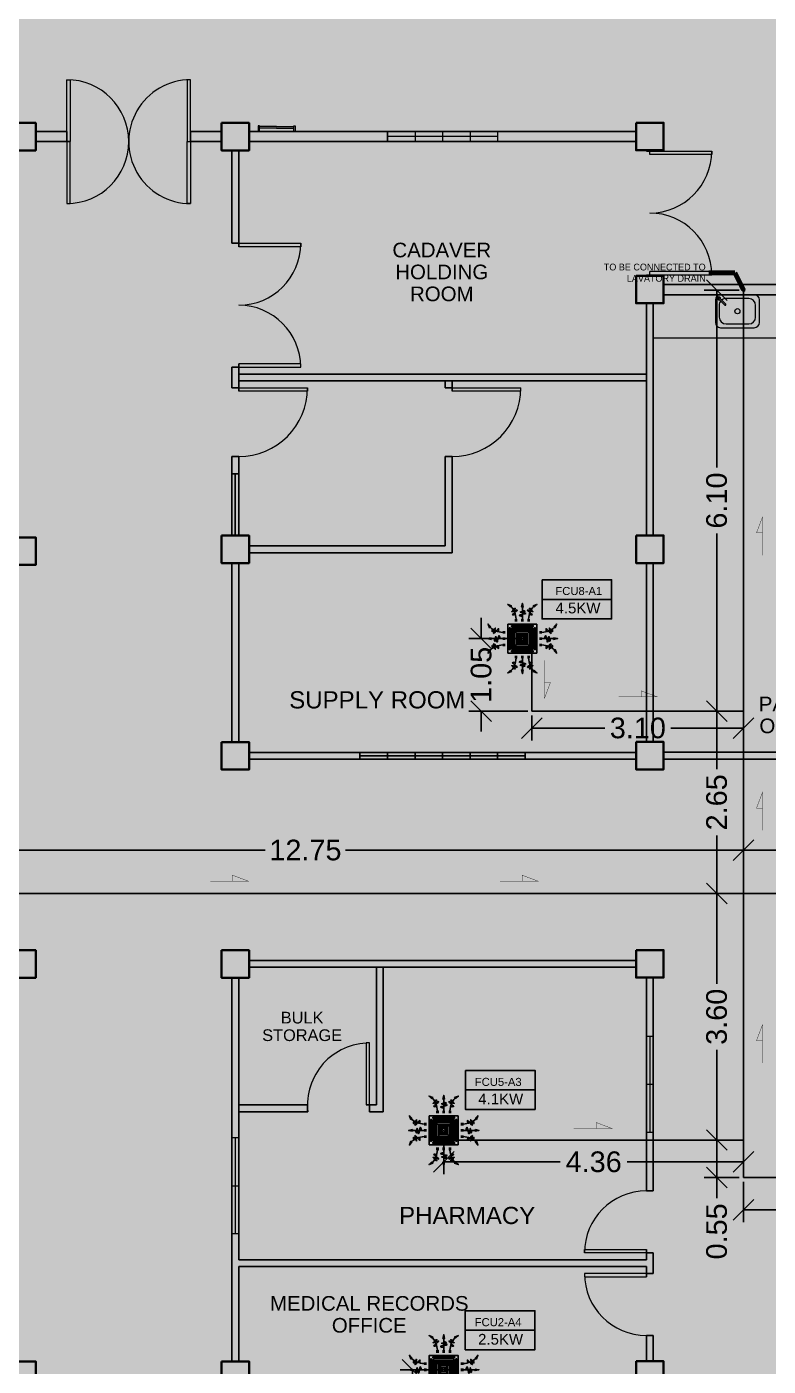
# Model space of a CAD drawing. Header units: millimetres. Extents: x -60 to 576, y -39 to 287.
# Drawn here: x 138.48 to 149.26, y 126.69 to 146.16 of the extents above; entities that cross this region are included whole.
import ezdxf

# ---------------------------------------------------------------- set-up
doc = ezdxf.new("R2010")
doc.units = ezdxf.units.MM
doc.header["$MEASUREMENT"] = 0
for name, color, linetype in [('AIR', 7, 'Continuous'), ('AIR-00', 7, 'Continuous'), ('AIR-01', 7, 'Continuous'), ('AIR-02', 7, 'Continuous'), ('AIR-04', 7, 'Continuous'), ('DRAIN PIPE', 7, 'Continuous'), ('fcu drain', 7, 'Continuous'), ('label', 7, 'Continuous'), ('Legends', 7, 'Continuous'), ('M-AC-TEXT', 7, 'Continuous')]:
    doc.layers.add(name, color=color, linetype=linetype)
doc.styles.add('ar-dim-axis', font='romans.shx', dxfattribs={"width": 0.8})
doc.styles.add('OIP FONT', font='GOTHIC.TTF', dxfattribs={"height": 150})
doc.styles.get("Standard").update_dxf_attribs({"font": 'arial.ttf'})
doc.styles.add('SWISSLT175', font='swissl.ttf', dxfattribs={"height": 0.175})
doc.dimstyles.new('ar-dim-axis', dxfattribs={"dimtxt": 350, "dimasz": 250, "dimexe": 75, "dimexo": 75, "dimgap": 200, "dimtad": 1, "dimdec": 0, "dimzin": 12, "dimdsep": 46, "dimtxsty": 'ar-dim-axis', "dimblk": 'ARCHTICK', "dimcen": 120, "dimclrd": 11, "dimclre": 8, "dimclrt": 4, "dimadec": 0, "dimazin": 3, "dimtm": 1, "dimtfac": 1, "dimtdec": 0, "dimtix": 1, "dimtmove": 2, "dimatfit": 3, "dimldrblk": 'ARCHTICK', "dimfxl": 1, "dimtolj": 1, "dimtzin": 0, "dimarcsym": 1})
doc.dimstyles.new('Copy of dimension', dxfattribs={"dimtxt": 0.3, "dimasz": 0.3, "dimexe": 0.18, "dimexo": 0.0625, "dimgap": 0.09, "dimtad": 0, "dimzin": 0, "dimdsep": 46, "dimtxsty": 'Standard', "dimblk": 'OBLIQUE', "dimcen": 0.09, "dimclrd": 256, "dimclre": 256, "dimclrt": 256, "dimadec": 0, "dimazin": 0, "dimtfac": 1, "dimtofl": 0, "dimtmove": 0, "dimatfit": 3, "dimldrblk": 'OBLIQUE', "dimfxl": 1, "dimtolj": 1, "dimtzin": 0, "dimarcsym": 0})

# ---------------------------------------------------------------- blocks, each defined once
blk = doc.blocks.new('FCU-13000P (CASSETTE SPLIT)')
at = {"layer": 'AIR-00', "ltscale": 3}
for p, q in [((0, 0.523), (0, 1)), ((-0.193, 0.558), (-0.193, 0.487)), ((-0.162, 0.558), (-0.162, 0.487)), ((-0.016, 0.558), (-0.016, 0.487)), ((0.016, 0.558), (0.016, 0.487)), ((0.162, 0.558), (0.162, 0.487)), ((0.193, 0.558), (0.193, 0.487)), ((-0.523, 0), (-1, 0)), ((-0.558, 0.193), (-0.487, 0.193)), ((-0.558, 0.162), (-0.487, 0.162)), ((-0.558, 0.016), (-0.487, 0.016)), ((0.558, 0.193), (0.487, 0.193)), ((0.558, 0.162), (0.487, 0.162)), ((0.558, 0.016), (0.487, 0.016)), ((0.523, 0), (1, 0)), ((-0.558, -0.016), (-0.487, -0.016)), ((-0.558, -0.162), (-0.487, -0.162)), ((-0.558, -0.193), (-0.487, -0.193)), ((0.558, -0.016), (0.487, -0.016)), ((0.558, -0.162), (0.487, -0.162)), ((0.558, -0.193), (0.487, -0.193)), ((-0.193, -0.558), (-0.193, -0.487)), ((-0.162, -0.558), (-0.162, -0.487)), ((-0.016, -0.558), (-0.016, -0.487)), ((0, -0.523), (0, -1)), ((0.016, -0.558), (0.016, -0.487)), ((0.162, -0.558), (0.162, -0.487)), ((0.193, -0.558), (0.193, -0.487))]:
    blk.add_line(p, q, dxfattribs=at)
at = {"layer": 'AIR-00'}
for p, q in [((0.295, -0.295), (-0.295, 0.295)), ((0.295, 0.295), (-0.295, -0.295))]:
    blk.add_line(p, q, dxfattribs=at)
at = {"layer": 'AIR-00', "ltscale": 3}
for points in [[(-0.335, 0.895), (-0.311, 0.932), (-0.416, 0.973)], [(-0.022, 0.89), (0.022, 0.89), (0, 1)], [(0.335, 0.895), (0.311, 0.932), (0.416, 0.973)], [(-0.895, 0.335), (-0.932, 0.311), (-0.973, 0.416)], [(0.895, 0.335), (0.932, 0.311), (0.973, 0.416)], [(-0.89, 0.022), (-0.89, -0.022), (-1, 0)], [(0.89, 0.022), (0.89, -0.022), (1, 0)], [(-0.895, -0.335), (-0.932, -0.311), (-0.973, -0.416)], [(0.895, -0.335), (0.932, -0.311), (0.973, -0.416)], [(-0.335, -0.895), (-0.311, -0.932), (-0.416, -0.973)], [(-0.022, -0.89), (0.022, -0.89), (0, -1)], [(0.335, -0.895), (0.311, -0.932), (0.416, -0.973)]]:
    blk.add_lwpolyline(points, close=True, dxfattribs=at)
at = {"layer": 'AIR-00'}
for points in [[(-0.323, 0.914, -0.171809), (-0.178, 0.558), (-0.178, 0.522)], [(0.323, 0.914, 0.171809), (0.178, 0.558), (0.178, 0.522)], [(-0.914, 0.323, 0.171809), (-0.558, 0.178), (-0.522, 0.178)], [(0.914, 0.323, -0.171809), (0.558, 0.178), (0.522, 0.178)], [(-0.914, -0.323, -0.171809), (-0.558, -0.178), (-0.522, -0.178)], [(0.914, -0.323, 0.171809), (0.558, -0.178), (0.522, -0.178)], [(-0.323, -0.914, 0.171809), (-0.178, -0.558), (-0.178, -0.522)], [(0.323, -0.914, -0.171809), (0.178, -0.558), (0.178, -0.522)]]:
    blk.add_lwpolyline(points, format="xyb", dxfattribs=at)
for points in [[(-0.26, -0.26), (0.26, -0.26), (0.26, 0.26), (-0.26, 0.26)], [(-0.21, -0.21), (0.21, -0.21), (0.21, 0.21), (-0.21, 0.21)], [(-0.16, -0.16), (0.16, -0.16), (0.16, 0.16), (-0.16, 0.16)], [(-0.11, -0.11), (0.11, -0.11), (0.11, 0.11), (-0.11, 0.11)], [(-0.06, -0.06), (0.06, -0.06), (0.06, 0.06), (-0.06, 0.06)]]:
    blk.add_lwpolyline(points, close=True, dxfattribs=at)
at = {"layer": 'AIR-00', "ltscale": 3}
for points in [[(-0.268, 0.84), (-0.231, 0.852), (-0.134, 0.882), (-0.422, 0.704), (0.005, 0.903), (-0.358, 0.645), (-0.239, 0.678), (-0.199, 0.69)], [(0.268, 0.84), (0.231, 0.852), (0.134, 0.882), (0.422, 0.704), (-0.005, 0.903), (0.358, 0.645), (0.239, 0.678), (0.199, 0.69)], [(-0.84, 0.268), (-0.852, 0.231), (-0.882, 0.134), (-0.704, 0.422), (-0.903, -0.005), (-0.645, 0.358), (-0.678, 0.239), (-0.69, 0.199)], [(0.84, 0.268), (0.852, 0.231), (0.882, 0.134), (0.704, 0.422), (0.903, -0.005), (0.645, 0.358), (0.678, 0.239), (0.69, 0.199)], [(-0.84, -0.268), (-0.852, -0.231), (-0.882, -0.134), (-0.704, -0.422), (-0.903, 0.005), (-0.645, -0.358), (-0.678, -0.239), (-0.69, -0.199)], [(0.84, -0.268), (0.852, -0.231), (0.882, -0.134), (0.704, -0.422), (0.903, 0.005), (0.645, -0.358), (0.678, -0.239), (0.69, -0.199)], [(-0.268, -0.84), (-0.231, -0.852), (-0.134, -0.882), (-0.422, -0.704), (0.005, -0.903), (-0.358, -0.645), (-0.239, -0.678), (-0.199, -0.69)], [(0.268, -0.84), (0.231, -0.852), (0.134, -0.882), (0.422, -0.704), (-0.005, -0.903), (0.358, -0.645), (0.239, -0.678), (0.199, -0.69)]]:
    blk.add_open_spline(points, degree=3, knots=[0.0032834, 0.0032834, 0.0032834, 0.0032834, 0.0712567, 0.1924075, 0.3347111, 0.5062145, 0.5813292, 0.5813292, 0.5813292, 0.5813292], dxfattribs=at)
for points in [[(0, 0.8), (0.077, 0.776), (-0.058, 0.755), (0.098, 0.718), (-0.087, 0.663), (0, 0.631)], [(-0.8, 0), (-0.776, -0.077), (-0.755, 0.058), (-0.718, -0.098), (-0.663, 0.087), (-0.631, 0)], [(0.8, 0), (0.776, -0.077), (0.755, 0.058), (0.718, -0.098), (0.663, 0.087), (0.631, 0)], [(0, -0.8), (0.077, -0.776), (-0.058, -0.755), (0.098, -0.718), (-0.087, -0.663), (0, -0.631)]]:
    blk.add_spline(points, degree=3, dxfattribs=at)
for points in [[(-0.416, 0.973), (-0.335, 0.895), (-0.311, 0.932)], [(0, 1), (-0.022, 0.89), (0.022, 0.89)], [(0.416, 0.973), (0.335, 0.895), (0.311, 0.932)], [(-0.973, 0.416), (-0.895, 0.335), (-0.932, 0.311)], [(0.973, 0.416), (0.895, 0.335), (0.932, 0.311)], [(-1, 0), (-0.89, 0.022), (-0.89, -0.022)], [(1, 0), (0.89, 0.022), (0.89, -0.022)], [(-0.973, -0.416), (-0.895, -0.335), (-0.932, -0.311)], [(0.973, -0.416), (0.895, -0.335), (0.932, -0.311)], [(-0.416, -0.973), (-0.335, -0.895), (-0.311, -0.932)], [(0, -1), (-0.022, -0.89), (0.022, -0.89)], [(0.416, -0.973), (0.335, -0.895), (0.311, -0.932)]]:
    blk.add_solid(points, dxfattribs=at)
at = {"layer": 'AIR-01'}
for points in [[(-0.373, 0.31), (-0.348, 0.31), (-0.348, -0.31), (-0.373, -0.31)], [(-0.31, 0.372), (0.31, 0.372), (0.31, 0.348), (-0.31, 0.348)], [(0.372, 0.31), (0.348, 0.31), (0.348, -0.31), (0.372, -0.31)], [(-0.31, -0.373), (0.31, -0.373), (0.31, -0.348), (-0.31, -0.348)]]:
    blk.add_lwpolyline(points, close=True, dxfattribs=at)
at = {"layer": 'AIR-02'}
blk.add_lwpolyline([(-0.26, -0.31), (0.26, -0.31, 0.414214), (0.31, -0.26), (0.31, 0.26, 0.414214), (0.26, 0.31), (-0.26, 0.31, 0.414214), (-0.31, 0.26), (-0.31, -0.26, 0.414214)], format="xyb", close=True, dxfattribs=at)
at = {"layer": 'AIR-04'}
blk.add_lwpolyline([(-0.41, -0.41), (0.41, -0.41), (0.41, 0.41), (-0.41, 0.41)], close=True, dxfattribs=at)
blk = doc.blocks.new('_ARCHTICK')
at = {"color": 0, "linetype": 'ByBlock', "const_width": 0.15}
blk.add_lwpolyline([(-0.5, -0.5), (0.5, 0.5)], dxfattribs=at)
blk = doc.blocks.new('_Oblique')
at = {"color": 0, "linetype": 'ByBlock', "lineweight": -2}
blk.add_line((-0.5, -0.5), (0.5, 0.5), dxfattribs=at)
blk = doc.blocks.new('*D9')
at = {"lineweight": -2, "transparency": 16777216}
for p, q in [((136.159, 133.625), (136.159, 134.373)), ((148.898, 133.625), (148.898, 134.373)), ((136.159, 134.193), (141.945, 134.193)), ((148.898, 134.193), (143.111, 134.193))]:
    blk.add_line(p, q, dxfattribs=at)
at = {"layer": 'Defpoints', "color": 0, "transparency": 16777216}
for p in [(148.898, 134.193), (136.159, 133.562), (148.898, 133.562)]:
    blk.add_point(p, dxfattribs=at)
at = {"lineweight": -2, "transparency": 16777216, "xscale": 0.3, "yscale": 0.3, "zscale": 0.3, "rotation": 180}
blk.add_blockref('_Oblique', (136.159, 134.193), dxfattribs=at)
at = {"lineweight": -2, "transparency": 16777216, "xscale": 0.3, "yscale": 0.3, "zscale": 0.3}
blk.add_blockref('_Oblique', (148.898, 134.193), dxfattribs=at)
at = {"transparency": 16777216, "insert": (142.528, 134.193), "char_height": 0.3, "attachment_point": 5}
blk.add_mtext('\\A1;12.75', dxfattribs=at)
blk = doc.blocks.new('*D10')
at = {"lineweight": -2, "transparency": 16777216}
for p, q in [((148.898, 133.625), (148.898, 134.373)), ((157.726, 133.625), (157.726, 134.373)), ((148.898, 134.193), (152.831, 134.193)), ((157.726, 134.193), (153.793, 134.193))]:
    blk.add_line(p, q, dxfattribs=at)
at = {"layer": 'Defpoints', "color": 0, "transparency": 16777216}
for p in [(157.726, 134.193), (148.898, 133.562), (157.726, 133.562)]:
    blk.add_point(p, dxfattribs=at)
at = {"lineweight": -2, "transparency": 16777216, "xscale": 0.3, "yscale": 0.3, "zscale": 0.3, "rotation": 180}
blk.add_blockref('_Oblique', (148.898, 134.193), dxfattribs=at)
at = {"lineweight": -2, "transparency": 16777216, "xscale": 0.3, "yscale": 0.3, "zscale": 0.3}
blk.add_blockref('_Oblique', (157.726, 134.193), dxfattribs=at)
at = {"transparency": 16777216, "insert": (153.312, 134.193), "char_height": 0.3, "attachment_point": 5}
blk.add_mtext('\\A1;8.85', dxfattribs=at)
blk = doc.blocks.new('*D13')
at = {"lineweight": -2, "transparency": 16777216}
for p, q in [((148.835, 136.215), (148.326, 136.215)), ((148.506, 136.215), (148.506, 135.372)), ((148.506, 133.562), (148.506, 134.405)), ((148.835, 133.562), (148.326, 133.562))]:
    blk.add_line(p, q, dxfattribs=at)
at = {"layer": 'Defpoints', "color": 0, "transparency": 16777216}
for p in [(148.898, 136.215), (148.506, 133.562), (148.898, 133.562)]:
    blk.add_point(p, dxfattribs=at)
at = {"lineweight": -2, "transparency": 16777216, "xscale": 0.3, "yscale": 0.3, "zscale": 0.3}
for p, rotation in [((148.506, 136.215), 90), ((148.506, 133.562), 270)]:
    blk.add_blockref('_Oblique', p, dxfattribs=dict(at, rotation=rotation))
at = {"transparency": 16777216, "insert": (148.506, 134.888), "char_height": 0.3, "attachment_point": 5, "rotation": 90}
blk.add_mtext('\\A1;2.65', dxfattribs=at)
blk = doc.blocks.new('*D14')
at = {"lineweight": -2, "transparency": 16777216}
for p, q in [((148.835, 142.333), (148.326, 142.333)), ((148.506, 142.333), (148.506, 139.753)), ((148.506, 136.215), (148.506, 138.794)), ((148.835, 136.215), (148.326, 136.215))]:
    blk.add_line(p, q, dxfattribs=at)
at = {"layer": 'Defpoints', "color": 0, "transparency": 16777216}
for p in [(148.506, 142.333), (148.898, 142.333), (148.898, 136.215)]:
    blk.add_point(p, dxfattribs=at)
at = {"lineweight": -2, "transparency": 16777216, "xscale": 0.3, "yscale": 0.3, "zscale": 0.3}
for p, rotation in [((148.506, 142.333), 90), ((148.506, 136.215), 270)]:
    blk.add_blockref('_Oblique', p, dxfattribs=dict(at, rotation=rotation))
at = {"transparency": 16777216, "insert": (148.506, 139.274), "char_height": 0.3, "width": 0.79659, "attachment_point": 5, "rotation": 90}
blk.add_mtext('\\A1;6.10', dxfattribs=at)
blk = doc.blocks.new('*D15')
at = {"lineweight": -2, "transparency": 16777216}
for p, q in [((145.821, 136.152), (145.821, 135.787)), ((148.898, 136.152), (148.898, 135.787)), ((145.821, 135.967), (146.881, 135.967)), ((148.898, 135.967), (147.839, 135.967))]:
    blk.add_line(p, q, dxfattribs=at)
at = {"layer": 'Defpoints', "color": 0, "transparency": 16777216}
for p in [(145.821, 136.215), (148.898, 136.215), (145.821, 135.967)]:
    blk.add_point(p, dxfattribs=at)
at = {"lineweight": -2, "transparency": 16777216, "xscale": 0.3, "yscale": 0.3, "zscale": 0.3, "rotation": 180}
blk.add_blockref('_Oblique', (145.821, 135.967), dxfattribs=at)
at = {"lineweight": -2, "transparency": 16777216, "xscale": 0.3, "yscale": 0.3, "zscale": 0.3}
blk.add_blockref('_Oblique', (148.898, 135.967), dxfattribs=at)
at = {"transparency": 16777216, "insert": (147.36, 135.967), "char_height": 0.3, "attachment_point": 5}
blk.add_mtext('\\A1;3.10', dxfattribs=at)
blk = doc.blocks.new('*D16')
at = {"lineweight": -2, "transparency": 16777216}
for p, q in [((145.083, 137.267), (145.083, 137.567)), ((145.759, 137.267), (144.903, 137.267)), ((145.759, 136.215), (144.903, 136.215)), ((145.083, 136.215), (145.083, 135.915))]:
    blk.add_line(p, q, dxfattribs=at)
at = {"layer": 'Defpoints', "color": 0, "transparency": 16777216}
for p in [(145.083, 137.267), (145.821, 137.267), (145.821, 136.215)]:
    blk.add_point(p, dxfattribs=at)
at = {"lineweight": -2, "transparency": 16777216, "xscale": 0.3, "yscale": 0.3, "zscale": 0.3}
for p, rotation in [((145.083, 137.267), 270), ((145.083, 136.215), 90)]:
    blk.add_blockref('_Oblique', p, dxfattribs=dict(at, rotation=rotation))
at = {"transparency": 16777216, "insert": (145.083, 136.741), "char_height": 0.3, "attachment_point": 5, "rotation": 90}
blk.add_mtext('\\A1;1.05', dxfattribs=at)
blk = doc.blocks.new('*D23')
at = {"lineweight": -2, "transparency": 16777216}
for p, q in [((148.835, 133.562), (148.326, 133.562)), ((148.506, 133.562), (148.506, 132.25)), ((148.506, 129.98), (148.506, 131.292)), ((148.835, 129.98), (148.326, 129.98))]:
    blk.add_line(p, q, dxfattribs=at)
at = {"layer": 'Defpoints', "color": 0, "transparency": 16777216}
for p in [(148.898, 133.562), (148.506, 129.98), (148.898, 129.98)]:
    blk.add_point(p, dxfattribs=at)
at = {"lineweight": -2, "transparency": 16777216, "xscale": 0.3, "yscale": 0.3, "zscale": 0.3}
for p, rotation in [((148.506, 133.562), 90), ((148.506, 129.98), 270)]:
    blk.add_blockref('_Oblique', p, dxfattribs=dict(at, rotation=rotation))
at = {"transparency": 16777216, "insert": (148.506, 131.771), "char_height": 0.3, "attachment_point": 5, "rotation": 90}
blk.add_mtext('\\A1;3.60', dxfattribs=at)
blk = doc.blocks.new('*D24')
at = {"lineweight": -2, "transparency": 16777216}
for p, q in [((148.835, 129.98), (148.326, 129.98)), ((148.506, 129.98), (148.506, 129.433)), ((148.835, 129.433), (148.326, 129.433)), ((148.506, 129.433), (148.506, 129.133))]:
    blk.add_line(p, q, dxfattribs=at)
at = {"layer": 'Defpoints', "color": 0, "transparency": 16777216}
for p in [(148.898, 129.98), (148.506, 129.433), (148.898, 129.433)]:
    blk.add_point(p, dxfattribs=at)
at = {"lineweight": -2, "transparency": 16777216, "xscale": 0.3, "yscale": 0.3, "zscale": 0.3}
for p, rotation in [((148.506, 129.98), 90), ((148.506, 129.433), 270)]:
    blk.add_blockref('_Oblique', p, dxfattribs=dict(at, rotation=rotation))
at = {"transparency": 16777216, "insert": (148.506, 128.652), "char_height": 0.3, "attachment_point": 5, "rotation": 90}
blk.add_mtext('\\A1;0.55', dxfattribs=at)
blk = doc.blocks.new('*D25')
at = {"lineweight": -2, "transparency": 16777216}
for p, q in [((148.898, 129.37), (148.898, 128.785)), ((152.686, 129.37), (152.686, 128.785)), ((148.898, 128.965), (150.313, 128.965)), ((152.686, 128.965), (151.271, 128.965))]:
    blk.add_line(p, q, dxfattribs=at)
at = {"layer": 'Defpoints', "color": 0, "transparency": 16777216}
for p in [(148.898, 129.433), (152.686, 129.433), (152.686, 128.965)]:
    blk.add_point(p, dxfattribs=at)
at = {"lineweight": -2, "transparency": 16777216, "xscale": 0.3, "yscale": 0.3, "zscale": 0.3, "rotation": 180}
blk.add_blockref('_Oblique', (148.898, 128.965), dxfattribs=at)
at = {"lineweight": -2, "transparency": 16777216, "xscale": 0.3, "yscale": 0.3, "zscale": 0.3}
blk.add_blockref('_Oblique', (152.686, 128.965), dxfattribs=at)
at = {"transparency": 16777216, "insert": (150.792, 128.965), "char_height": 0.3, "attachment_point": 5}
blk.add_mtext('\\A1;3.80', dxfattribs=at)
blk = doc.blocks.new('*D28')
at = {"lineweight": -2, "transparency": 16777216}
for p, q in [((144.538, 129.917), (144.538, 129.482)), ((148.898, 129.917), (148.898, 129.482)), ((144.538, 129.662), (146.232, 129.662)), ((148.898, 129.662), (147.204, 129.662))]:
    blk.add_line(p, q, dxfattribs=at)
at = {"layer": 'Defpoints', "color": 0, "transparency": 16777216}
for p in [(144.538, 129.98), (148.898, 129.98), (144.538, 129.662)]:
    blk.add_point(p, dxfattribs=at)
at = {"lineweight": -2, "transparency": 16777216, "xscale": 0.3, "yscale": 0.3, "zscale": 0.3, "rotation": 180}
blk.add_blockref('_Oblique', (144.538, 129.662), dxfattribs=at)
at = {"lineweight": -2, "transparency": 16777216, "xscale": 0.3, "yscale": 0.3, "zscale": 0.3}
blk.add_blockref('_Oblique', (148.898, 129.662), dxfattribs=at)
at = {"transparency": 16777216, "insert": (146.718, 129.662), "char_height": 0.3, "attachment_point": 5}
blk.add_mtext('\\A1;4.36', dxfattribs=at)
blk = doc.blocks.new('*D47')
at = {"lineweight": -2, "transparency": 16777216}
for p, q in [((144.615, 126.64), (143.905, 126.64)), ((144.085, 126.64), (144.085, 126.369)), ((144.085, 125.168), (144.085, 125.438)), ((144.615, 125.168), (143.905, 125.168))]:
    blk.add_line(p, q, dxfattribs=at)
at = {"layer": 'Defpoints', "color": 0, "transparency": 16777216}
for p in [(144.085, 126.64), (144.678, 126.64), (144.678, 125.168)]:
    blk.add_point(p, dxfattribs=at)
at = {"lineweight": -2, "transparency": 16777216, "xscale": 0.3, "yscale": 0.3, "zscale": 0.3}
for p, rotation in [((144.085, 126.64), 90), ((144.085, 125.168), 270)]:
    blk.add_blockref('_Oblique', p, dxfattribs=dict(at, rotation=rotation))
at = {"transparency": 16777216, "insert": (144.085, 125.904), "char_height": 0.3, "attachment_point": 5, "rotation": 90}
blk.add_mtext('\\A1;1.47', dxfattribs=at)

msp = doc.modelspace()

# ---------------------------------------------------------------- linework, layer by layer
at = {"color": 8, "lineweight": 13}
for p, q in [((139.059, 144.49), (139.059, 145.39)), ((139.059, 145.39), (139.109, 145.39)), ((139.109, 145.39), (139.109, 144.49)), ((140.859, 145.39), (140.809, 145.39)), ((140.809, 145.39), (140.809, 144.49)), ((140.859, 144.49), (140.859, 145.39)), ((139.059, 144.49), (139.059, 143.59)), ((139.059, 144.49), (139.109, 144.49)), ((139.109, 144.49), (139.059, 144.49)), ((139.109, 143.59), (139.109, 144.49)), ((140.809, 143.59), (140.809, 144.49)), ((140.809, 144.49), (140.859, 144.49)), ((140.809, 144.49), (140.859, 144.49)), ((140.859, 144.54), (140.859, 144.44)), ((140.859, 144.49), (140.859, 143.59)), ((139.059, 144.44), (139.059, 143.59)), ((140.859, 144.44), (140.859, 143.591)), ((147.484, 144.365), (147.484, 144.353)), ((147.484, 144.353), (147.534, 144.353)), ((147.534, 144.353), (148.434, 144.353)), ((147.534, 144.303), (147.534, 144.353)), ((148.434, 144.303), (147.534, 144.303)), ((147.584, 144.353), (147.584, 144.365)), ((148.434, 144.353), (148.434, 144.303)), ((139.059, 143.59), (139.109, 143.59)), ((140.859, 143.59), (140.809, 143.59)), ((141.559, 143.013), (142.459, 143.013)), ((142.459, 142.963), (141.559, 142.963)), ((142.459, 143.013), (142.459, 142.963)), ((147.484, 142.541), (147.484, 142.553)), ((147.484, 142.553), (147.534, 142.553)), ((148.434, 142.603), (147.534, 142.603)), ((147.534, 142.553), (147.534, 142.603)), ((147.534, 142.553), (148.434, 142.553)), ((147.584, 142.541), (147.584, 142.553)), ((148.434, 142.553), (148.434, 142.603)), ((142.459, 141.263), (141.559, 141.263)), ((141.559, 141.213), (142.459, 141.213)), ((142.459, 141.213), (142.459, 141.263)), ((141.559, 140.913), (142.559, 140.913)), ((142.559, 140.863), (141.559, 140.863)), ((142.559, 140.913), (142.559, 140.863)), ((144.659, 140.913), (145.659, 140.913)), ((145.659, 140.863), (144.659, 140.863)), ((143.459, 131.39), (143.409, 131.39)), ((143.409, 131.39), (143.409, 130.49)), ((143.459, 130.49), (143.459, 131.39)), ((146.584, 128.34), (146.584, 128.39)), ((146.584, 128.39), (147.484, 128.39)), ((147.484, 128.34), (146.584, 128.34)), ((146.584, 128.04), (146.584, 127.99)), ((147.484, 128.04), (146.584, 128.04)), ((146.584, 127.99), (147.484, 127.99))]:
    msp.add_line(p, q, dxfattribs=at)
at = {"color": 8, "lineweight": 9}
for p, q in [((141.859, 144.718), (141.839, 144.718)), ((141.839, 144.718), (141.839, 144.638)), ((141.859, 144.638), (141.859, 144.718)), ((142.109, 144.708), (141.859, 144.708)), ((142.109, 144.688), (141.859, 144.688)), ((142.109, 144.708), (142.359, 144.708)), ((142.109, 144.688), (142.359, 144.688)), ((142.359, 144.638), (142.359, 144.718)), ((142.359, 144.718), (142.379, 144.718)), ((142.379, 144.718), (142.379, 144.638)), ((144.521, 144.64), (143.721, 144.64)), ((143.721, 144.64), (143.721, 144.49)), ((145.321, 144.565), (143.721, 144.565)), ((144.121, 144.64), (144.121, 144.49)), ((144.521, 144.64), (145.321, 144.64)), ((144.521, 144.64), (144.521, 144.49)), ((144.921, 144.64), (144.921, 144.49)), ((145.321, 144.64), (145.321, 144.49)), ((147.584, 141.641), (153.484, 141.641)), ((147.484, 130.79), (147.484, 131.49)), ((147.484, 131.49), (147.584, 131.49)), ((147.534, 131.49), (147.534, 130.09)), ((147.584, 131.49), (147.584, 130.09)), ((147.484, 130.79), (147.584, 130.79)), ((147.584, 130.09), (147.484, 130.09)), ((141.459, 130.015), (141.559, 130.015)), ((141.509, 130.015), (141.509, 128.615)), ((141.459, 129.315), (141.559, 129.315)), ((141.559, 128.615), (141.459, 128.615))]:
    msp.add_line(p, q, dxfattribs=at)
at = {"color": 8, "lineweight": 25}
for p, q in [((139.059, 144.64), (138.609, 144.64)), ((139.059, 144.64), (138.609, 144.64)), ((139.059, 144.49), (138.609, 144.49)), ((139.059, 144.64), (139.059, 144.49)), ((141.309, 144.64), (140.859, 144.64)), ((141.309, 144.64), (140.859, 144.64)), ((140.859, 144.64), (140.859, 144.49)), ((141.309, 144.49), (140.859, 144.49)), ((147.334, 144.64), (141.709, 144.64)), ((147.334, 144.49), (141.709, 144.49)), ((141.459, 143.013), (141.459, 144.363)), ((141.459, 144.363), (141.459, 143.013)), ((141.559, 142.963), (141.559, 144.363)), ((141.559, 144.363), (141.559, 142.963)), ((141.559, 143.013), (141.459, 143.013)), ((153.334, 142.416), (147.734, 142.416)), ((147.484, 138.766), (147.484, 142.141)), ((147.484, 141.613), (147.484, 142.141)), ((147.584, 138.766), (147.584, 142.141)), ((147.584, 142.141), (147.584, 141.641)), ((153.334, 142.266), (147.734, 142.266)), ((141.459, 141.213), (141.459, 140.913)), ((141.559, 141.213), (141.459, 141.213)), ((141.559, 141.263), (141.559, 140.863)), ((141.559, 141.113), (147.484, 141.113)), ((141.559, 141.013), (147.484, 141.013)), ((144.559, 140.913), (144.559, 141.013)), ((144.659, 140.863), (144.659, 141.013)), ((141.559, 140.913), (141.459, 140.913)), ((144.559, 140.913), (144.659, 140.913)), ((141.459, 139.913), (141.459, 139.664)), ((141.559, 139.913), (141.459, 139.913)), ((141.559, 139.913), (141.559, 139.664)), ((144.659, 139.913), (144.559, 139.913)), ((144.559, 138.614), (144.559, 139.913)), ((144.659, 138.514), (144.659, 139.913)), ((141.709, 138.614), (144.559, 138.614)), ((141.709, 138.514), (144.559, 138.514)), ((141.459, 135.764), (141.459, 138.364)), ((141.559, 135.764), (141.559, 138.364)), ((147.484, 135.766), (147.484, 138.366)), ((147.584, 135.766), (147.584, 138.366)), ((141.709, 135.614), (147.334, 135.614)), ((141.709, 135.514), (147.334, 135.514)), ((153.334, 135.616), (147.734, 135.616)), ((153.334, 135.516), (147.734, 135.516)), ((147.334, 132.59), (141.709, 132.59)), ((147.334, 132.49), (141.709, 132.49)), ((143.559, 130.49), (143.559, 132.49)), ((143.659, 130.39), (143.659, 132.49)), ((141.459, 132.338), (141.459, 126.763)), ((141.559, 132.338), (141.559, 128.24)), ((147.484, 129.24), (147.484, 132.34)), ((147.584, 129.24), (147.584, 132.34)), ((141.559, 130.49), (142.559, 130.49)), ((142.559, 130.39), (142.559, 130.49)), ((143.409, 130.49), (143.559, 130.49)), ((143.559, 130.49), (143.459, 130.49)), ((143.459, 130.49), (143.459, 130.39)), ((141.559, 130.39), (142.564, 130.39)), ((141.559, 130.39), (141.559, 128.24)), ((143.459, 130.39), (143.659, 130.39)), ((147.484, 129.24), (147.584, 129.24)), ((147.484, 128.24), (147.484, 128.39)), ((147.484, 128.34), (147.584, 128.34)), ((147.584, 128.04), (147.584, 128.34)), ((141.559, 128.24), (147.484, 128.24)), ((141.559, 128.14), (141.559, 126.763)), ((141.559, 128.14), (147.484, 128.14)), ((147.484, 127.99), (147.484, 128.14)), ((147.584, 128.04), (147.484, 128.04)), ((147.484, 126.765), (147.484, 127.14)), ((147.584, 127.14), (147.484, 127.14)), ((147.584, 126.765), (147.584, 127.14))]:
    msp.add_line(p, q, dxfattribs=at)
at = {"color": 8, "lineweight": 9, "ltscale": 0.4}
for p, q in [((148.487, 142.191), (148.487, 141.861)), ((148.534, 142.207), (148.625, 142.116)), ((148.542, 142.111), (148.542, 141.941)), ((148.546, 142.219), (148.637, 142.128)), ((149.052, 142.266), (148.562, 142.266)), ((148.972, 142.211), (148.642, 142.211)), ((149.072, 141.941), (149.072, 142.111)), ((149.127, 141.861), (149.127, 142.191)), ((148.562, 141.786), (149.052, 141.786)), ((148.642, 141.841), (148.972, 141.841))]:
    msp.add_line(p, q, dxfattribs=at)
at = {"color": 8, "lineweight": -2}
for p, q in [((141.459, 138.764), (141.459, 139.664)), ((141.459, 139.664), (141.459, 138.764)), ((141.559, 139.664), (141.459, 139.664)), ((141.509, 139.664), (141.509, 138.764)), ((141.559, 138.764), (141.559, 139.664)), ((141.559, 138.764), (141.559, 139.664)), ((144.559, 138.514), (144.659, 138.514)), ((144.521, 135.614), (143.321, 135.614)), ((143.321, 135.614), (143.321, 135.514)), ((143.321, 135.564), (145.721, 135.564)), ((143.321, 135.514), (145.721, 135.514)), ((144.121, 135.614), (143.721, 135.614)), ((143.721, 135.614), (143.721, 135.514)), ((144.121, 135.514), (144.121, 135.614)), ((144.521, 135.514), (144.121, 135.514)), ((144.921, 135.614), (144.521, 135.614)), ((144.521, 135.614), (144.521, 135.514)), ((144.921, 135.514), (144.921, 135.614)), ((145.321, 135.514), (144.921, 135.514)), ((145.721, 135.614), (145.321, 135.614)), ((145.321, 135.614), (145.321, 135.514)), ((145.721, 135.514), (145.721, 135.614)), ((142.564, 130.39), (142.559, 130.39))]:
    msp.add_line(p, q, dxfattribs=at)
at = {"color": 8, "lineweight": 35}
for points in [[(138.209, 144.763), (138.609, 144.763), (138.609, 144.363), (138.209, 144.363)], [(141.309, 144.763), (141.709, 144.763), (141.709, 144.363), (141.309, 144.363)], [(147.334, 144.765), (147.734, 144.765), (147.734, 144.365), (147.334, 144.365)], [(147.334, 142.541), (147.734, 142.541), (147.734, 142.141), (147.334, 142.141)], [(138.209, 138.738), (138.609, 138.738), (138.609, 138.338), (138.209, 138.338)], [(141.309, 138.764), (141.709, 138.764), (141.709, 138.364), (141.309, 138.364)], [(147.334, 138.766), (147.734, 138.766), (147.734, 138.366), (147.334, 138.366)], [(141.309, 135.764), (141.709, 135.764), (141.709, 135.364), (141.309, 135.364)], [(147.334, 135.766), (147.734, 135.766), (147.734, 135.366), (147.334, 135.366)], [(138.209, 132.738), (138.609, 132.738), (138.609, 132.338), (138.209, 132.338)], [(141.309, 132.738), (141.709, 132.738), (141.709, 132.338), (141.309, 132.338)], [(147.334, 132.74), (147.734, 132.74), (147.734, 132.34), (147.334, 132.34)], [(138.209, 126.763), (138.609, 126.763), (138.609, 126.363), (138.209, 126.363)], [(141.309, 126.763), (141.709, 126.763), (141.709, 126.363), (141.309, 126.363)], [(147.334, 126.765), (147.734, 126.765), (147.734, 126.365), (147.334, 126.365)]]:
    msp.add_lwpolyline(points, close=True, dxfattribs=at)
at = {"color": 8, "lineweight": 9}
for points in [[(143.721, 144.64), (145.321, 144.64), (145.321, 144.49), (143.721, 144.49)], [(143.321, 135.614), (145.721, 135.614), (145.721, 135.514), (143.321, 135.514)], [(147.484, 131.49), (147.584, 131.49), (147.584, 130.09), (147.484, 130.09)], [(141.459, 130.015), (141.559, 130.015), (141.559, 128.615), (141.459, 128.615)], [(141.459, 130.015), (141.559, 130.015), (141.559, 128.615), (141.459, 128.615)]]:
    msp.add_lwpolyline(points, close=True, dxfattribs=at)
at = {"color": 8, "lineweight": 9, "ltscale": 0.4}
msp.add_circle((148.807, 142.026), 0.0375, dxfattribs=at)
at = {"color": 8, "lineweight": 13}
for centre, radius, start, end in [((139.059, 144.49), 0.9, 270.0079, 90), ((140.859, 144.49), 0.9, 90, 270.0009), ((147.534, 144.353), 0.9, 270, 0), ((147.534, 142.553), 0.9, 0, 90), ((141.559, 143.013), 0.9, 270, 0), ((141.559, 141.213), 0.9, 0, 90), ((141.559, 140.913), 1, 270, 0), ((144.659, 140.913), 1, 270, 0), ((143.459, 130.49), 0.9, 90, 186.3794), ((147.484, 128.34), 0.9, 90, 180), ((147.484, 128.04), 0.9, 180, 270)]:
    msp.add_arc(centre, radius, start, end, dxfattribs=at)
at = {"color": 8, "lineweight": 9, "ltscale": 0.4}
for centre, radius, start, end in [((148.562, 142.191), 0.075, 90, 180), ((148.54, 142.213), 0.0217, 338.7565, 291.2435), ((148.54, 142.213), 0.0145, 352.0499, 277.9501), ((148.54, 142.213), 0.00874, 45, 225), ((148.642, 142.111), 0.1, 140.0132, 180), ((148.642, 142.111), 0.1, 90, 129.9868), ((148.631, 142.122), 0.00874, 225, 45), ((148.972, 142.111), 0.1, 0, 90), ((149.052, 142.191), 0.075, 0, 90), ((148.642, 141.941), 0.1, 180, 270), ((148.972, 141.941), 0.1, 270, 0), ((148.562, 141.861), 0.075, 180, 270), ((149.052, 141.861), 0.075, 270, 0)]:
    msp.add_arc(centre, radius, start, end, dxfattribs=at)
at = {"layer": 'DRAIN PIPE', "color": 7, "linetype": 'Continuous', "const_width": 0.005}
for points in [[(149.174, 138.48), (149.174, 139.04), (149.085, 138.805), (149.174, 138.805)], [(146.001, 136.954), (146.001, 136.394), (146.089, 136.629), (146.001, 136.629)], [(147.082, 136.42), (147.642, 136.42), (147.407, 136.509), (147.407, 136.42)], [(149.174, 134.479), (149.174, 135.039), (149.085, 134.804), (149.174, 134.804)], [(141.144, 133.74), (141.705, 133.74), (141.47, 133.828), (141.47, 133.74)], [(145.355, 133.74), (145.915, 133.74), (145.68, 133.828), (145.68, 133.74)], [(149.174, 131.101), (149.174, 131.661), (149.085, 131.426), (149.174, 131.426)], [(146.427, 130.146), (146.988, 130.146), (146.753, 130.235), (146.753, 130.146)]]:
    msp.add_lwpolyline(points, dxfattribs=at)
at = {"layer": 'fcu drain', "linetype": 'Continuous'}
for p, q in [((148.898, 133.562), (148.898, 142.333)), ((145.821, 137.267), (145.821, 136.215)), ((148.898, 136.215), (145.821, 136.215)), ((136.159, 133.562), (157.726, 133.562)), ((148.898, 133.562), (148.898, 129.433)), ((144.538, 129.98), (148.898, 129.98)), ((152.686, 129.433), (148.898, 129.433))]:
    msp.add_line(p, q, dxfattribs=at)
msp.add_circle((148.898, 142.333), 0.0183, dxfattribs=at)
at = {"layer": 'fcu drain', "color": 2, "linetype": 'Continuous'}
msp.add_circle((148.898, 142.333), 0.00904, dxfattribs=at)
at = {"layer": 'Legends', "linetype": 'Continuous', "lineweight": 25}
for p, q in [((145.967, 137.838), (146.979, 137.838)), ((144.853, 130.708), (145.866, 130.708)), ((144.851, 127.215), (145.864, 127.215))]:
    msp.add_line(p, q, dxfattribs=at)
at = {"layer": 'Legends'}
for points in [[(145.967, 138.122), (146.979, 138.122), (146.979, 137.554), (145.967, 137.554)], [(144.853, 130.992), (145.866, 130.992), (145.866, 130.424), (144.853, 130.424)], [(144.851, 127.499), (145.864, 127.499), (145.864, 126.931), (144.851, 126.931)]]:
    msp.add_lwpolyline(points, close=True, dxfattribs=at)

# ---------------------------------------------------------------- block references
at = {"layer": 'AIR', "xscale": 0.5113536813550488, "yscale": 0.5113536813550488, "zscale": 0.5113536813550488}
for p in [(145.681, 137.267), (144.538, 130.12), (144.538, 126.64)]:
    msp.add_blockref('FCU-13000P (CASSETTE SPLIT)', p, dxfattribs=at)

# ---------------------------------------------------------------- texts
at = {"layer": 'label', "color": 8, "lineweight": -2, "ltscale": 0.4, "attachment_point": 5, "line_spacing_factor": 0.9, "style": 'SWISSLT175'}
for s, insert, char_height in [('CADAVER \\PHOLDING\\PROOM', (144.51, 142.595), 0.2125), ('SUPPLY ROOM', (143.573, 136.376), 0.25), ('PATHO.\\POFFICE', (149.671, 136.157), 0.2125), ('BULK\\PSTORAGE', (142.48, 131.63), 0.17), ('PHARMACY', (144.879, 128.882), 0.25), ('MEDICAL RECORDS\\POFFICE', (143.456, 127.445), 0.2125)]:
    msp.add_mtext(s, dxfattribs=dict(at, insert=insert, char_height=char_height))
at = {"layer": 'Legends', "linetype": 'Continuous', "lineweight": 25, "attachment_point": 1}
for s, width, insert, char_height in [('FCU8-A1', 0.37214, (146.161, 138.018), 0.117), ('4.5KW', 0.23674, (146.163, 137.79), 0.156), ('FCU5-A3', 0.44811, (144.99, 130.883), 0.117), ('4.1KW', 0.23674, (145.04, 130.655), 0.156), ('FCU2-A4', 0.44811, (144.988, 127.391), 0.117), ('2.5KW', 0.23674, (145.038, 127.162), 0.156)]:
    msp.add_mtext_dynamic_manual_height_columns(s, width=width, gutter_width=1.011, heights=[0], dxfattribs=dict(at, insert=insert, char_height=char_height))
at = {"layer": 'M-AC-TEXT', "insert": (148.346, 142.585), "char_height": 0.09822, "width": 1.56657, "attachment_point": 6, "style": 'OIP FONT'}
msp.add_mtext('TO BE CONNECTED TO LAVATORY DRAIN', dxfattribs=at)

# ---------------------------------------------------------------- dimensions: what is measured, and where the dimension line sits
for base, p1, p2, text, picture, middle in [((148.506, 142.333), (148.898, 136.215), (148.898, 142.333), '6.10', '*D14', (148.506, 139.274)), ((148.506, 129.98), (148.898, 133.562), (148.898, 129.98), '3.60', '*D23', (148.506, 131.771))]:
    dim = msp.add_linear_dim(base=base, p1=p1, p2=p2, angle=90, text=text, dimstyle='Copy of dimension')
    dim.commit()
    dim.dimension.update_dxf_attribs({"geometry": picture, "text_midpoint": middle})
for base, p1, p2, picture, middle in [((145.083, 137.267), (145.821, 136.215), (145.821, 137.267), '*D16', (145.083, 136.741)), ((148.506, 133.562), (148.898, 136.215), (148.898, 133.562), '*D13', (148.506, 134.888)), ((148.506, 129.433), (148.898, 129.98), (148.898, 129.433), '*D24', (148.506, 128.652)), ((144.085, 126.64), (144.678, 125.168), (144.678, 126.64), '*D47', (144.085, 125.904))]:
    dim = msp.add_linear_dim(base=base, p1=p1, p2=p2, angle=90, dimstyle='Copy of dimension')
    dim.commit()
    dim.dimension.update_dxf_attribs({"geometry": picture, "text_midpoint": middle})
for base, p1, p2, text, picture, middle in [((145.821, 135.967), (148.898, 136.215), (145.821, 136.215), '3.10', '*D15', (147.36, 135.967)), ((148.898, 134.193), (136.159, 133.562), (148.898, 133.562), '12.75', '*D9', (142.528, 134.193)), ((157.726, 134.193), (148.898, 133.562), (157.726, 133.562), '8.85', '*D10', (153.312, 134.193)), ((152.686, 128.965), (148.898, 129.433), (152.686, 129.433), '3.80', '*D25', (150.792, 128.965))]:
    dim = msp.add_linear_dim(base=base, p1=p1, p2=p2, text=text, dimstyle='Copy of dimension')
    dim.commit()
    dim.dimension.update_dxf_attribs({"geometry": picture, "text_midpoint": middle})
dim = msp.add_linear_dim(base=(144.538, 129.662), p1=(148.898, 129.98), p2=(144.538, 129.98), dimstyle='Copy of dimension')
dim.commit()
dim.dimension.update_dxf_attribs({"geometry": '*D28', "text_midpoint": (146.718, 129.662)})

# ---------------------------------------------------------------- leaders
at = {"layer": 'M-AC-TEXT', "annotation_type": 0, "has_hookline": 1, "hookline_direction": 1, "text_width": 1.46}
for points in [[(148.895, 142.337), (148.768, 142.585), (148.392, 142.586)], [(169.343, 139.101), (169.216, 139.349), (168.84, 139.35)], [(245.079, 135.54), (244.952, 135.788), (244.576, 135.789)], [(263.872, 127.777), (263.745, 128.025), (263.369, 128.026)], [(166.31, 118.625), (166.183, 118.873), (165.807, 118.875)], [(142.117, 115.788), (141.991, 116.036), (141.615, 116.037)], [(245.08, 106.786), (244.954, 107.034), (244.578, 107.035)], [(273.563, 104.762), (273.437, 105.01), (273.061, 105.011)], [(245.084, 135.482), (244.958, 135.234), (244.582, 135.235)]]:
    msp.add_leader(points, dimstyle='ar-dim-axis', override={"dimtxt": 150, "dimasz": 150, "dimgap": 200, "dimtad": 0, "dimtih": 1, "dimtoh": 1, "dimtxsty": 'OIP FONT', "dimclrd": 256, "dimclre": 256, "dimclrt": 256, "dimfxl": 0.2, "dimfxlon": 1, "dimlwd": 65535, "dimlwe": 65535}, dxfattribs=at)

doc.saveas('drawing.dxf')
